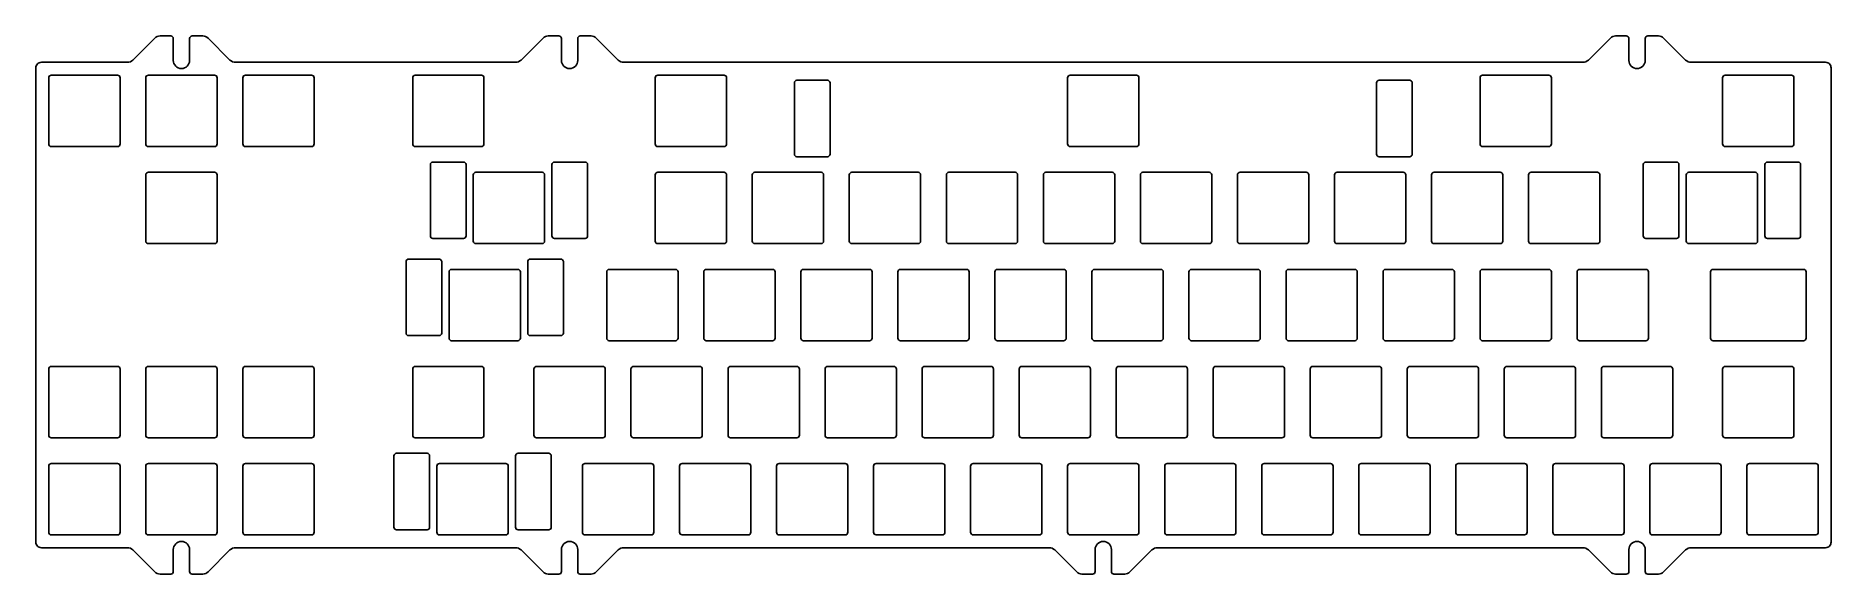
# Model space of a CAD drawing. Header units: millimetres. Extents: x -352 to 0, y -5 to 100.
import ezdxf

# ---------------------------------------------------------------- set-up
doc = ezdxf.new("R2010")
doc.units = ezdxf.units.MM
doc.layers.get('0').update_dxf_attribs({"linetype": 'CONTINUOUS'})

msp = doc.modelspace()

# ---------------------------------------------------------------- linework, layer by layer
for points in [[(-33.9, 100.42, -0.198912), (-32.88, 100), (-28.58, 95.7, 0.198912), (-27.48, 95.25), (-1.07, 95.25, -0.414214), (0, 94.17), (0, 1.08, -0.414214), (-1.07, 0), (-27.48, 0, 0.198912), (-28.58, -0.45), (-32.88, -4.75, -0.198912), (-33.9, -5.18), (-36, -5.18, -0.414214), (-36.5, -4.68), (-36.5, -0.38, 1), (-39.7, -0.38), (-39.7, -4.68, -0.414214), (-40.2, -5.18), (-42.3, -5.18, -0.198912), (-43.32, -4.75), (-47.62, -0.45, 0.198912), (-48.72, 0), (-132.26, 0, 0.198912), (-133.35, -0.45), (-137.65, -4.75, -0.198912), (-138.68, -5.18), (-140.78, -5.18, -0.414214), (-141.28, -4.68), (-141.28, -0.38, 1), (-144.48, -0.38), (-144.48, -4.68, -0.414214), (-144.98, -5.18), (-147.07, -5.18, -0.198912), (-148.1, -4.75), (-152.4, -0.45, 0.198912), (-153.49, 0), (-237.03, 0, 0.198912), (-238.13, -0.45), (-242.43, -4.75, -0.198912), (-243.45, -5.18), (-245.55, -5.18, -0.414214), (-246.05, -4.68), (-246.05, -0.38, 1), (-249.25, -0.38), (-249.25, -4.68, -0.414214), (-249.75, -5.18), (-251.85, -5.18, -0.198912), (-252.87, -4.75), (-257.17, -0.45, 0.198912), (-258.27, 0), (-313.23, 0, 0.198912), (-314.33, -0.45), (-318.63, -4.75, -0.198912), (-319.65, -5.18), (-321.75, -5.18, -0.414214), (-322.25, -4.68), (-322.25, -0.38, 1), (-325.45, -0.38), (-325.45, -4.68, -0.414214), (-325.95, -5.18), (-328.05, -5.18, -0.198912), (-329.07, -4.75), (-333.37, -0.45, 0.198912), (-334.47, 0), (-351.35, 0, -0.414214), (-352.43, 1.08), (-352.43, 94.17, -0.414214), (-351.35, 95.25), (-334.47, 95.25, 0.198912), (-333.37, 95.7), (-329.07, 100, -0.198912), (-328.05, 100.42), (-325.95, 100.42, -0.414214), (-325.45, 99.92), (-325.45, 95.62, 1), (-322.25, 95.62), (-322.25, 99.92, -0.414214), (-321.75, 100.42), (-319.65, 100.42, -0.198912), (-318.63, 100), (-314.33, 95.7, 0.198912), (-313.23, 95.25), (-258.27, 95.25, 0.198912), (-257.17, 95.7), (-252.87, 100, -0.198912), (-251.85, 100.42), (-249.75, 100.42, -0.414214), (-249.25, 99.92), (-249.25, 95.62, 1), (-246.05, 95.62), (-246.05, 99.92, -0.414214), (-245.55, 100.42), (-243.45, 100.42, -0.198912), (-242.43, 100), (-238.13, 95.7, 0.198912), (-237.03, 95.25), (-48.72, 95.25, 0.198912), (-47.62, 95.7), (-43.32, 100, -0.198912), (-42.3, 100.42), (-40.2, 100.42, -0.414214), (-39.7, 99.92), (-39.7, 95.62, 1), (-36.5, 95.62), (-36.5, 99.92, -0.414214), (-36, 100.42)], [(-336.4, 92.72, -0.414214), (-335.9, 92.22), (-335.9, 79.22, -0.414214), (-336.4, 78.72), (-349.4, 78.72, -0.414214), (-349.9, 79.22), (-349.9, 92.22, -0.414214), (-349.4, 92.72)], [(-317.35, 92.72), (-330.35, 92.72, 0.414214), (-330.85, 92.22), (-330.85, 79.22, 0.414214), (-330.35, 78.72), (-317.35, 78.72, 0.414214), (-316.85, 79.22), (-316.85, 92.22, 0.414214)], [(-298.3, 92.72, -0.414214), (-297.8, 92.22), (-297.8, 79.22, -0.414214), (-298.3, 78.72), (-311.3, 78.72, -0.414214), (-311.8, 79.22), (-311.8, 92.22, -0.414214), (-311.3, 92.72)], [(-264.96, 92.72, -0.414214), (-264.46, 92.22), (-264.46, 79.22, -0.414214), (-264.96, 78.72), (-277.96, 78.72, -0.414214), (-278.46, 79.22), (-278.46, 92.22, -0.414214), (-277.96, 92.72)], [(-230.34, 78.72, -0.414214), (-230.84, 79.22), (-230.84, 92.22, -0.414214), (-230.34, 92.72), (-217.34, 92.72, -0.414214), (-216.84, 92.22), (-216.84, 79.22, -0.414214), (-217.34, 78.72)], [(-197.03, 91.72), (-203.03, 91.72, 0.414214), (-203.53, 91.22), (-203.53, 77.22, 0.414214), (-203.03, 76.72), (-197.03, 76.72, 0.414214), (-196.53, 77.22), (-196.53, 91.22, 0.414214)], [(-136.38, 92.72, -0.414214), (-135.88, 92.22), (-135.88, 79.22, -0.414214), (-136.38, 78.72), (-149.38, 78.72, -0.414214), (-149.88, 79.22), (-149.88, 92.22, -0.414214), (-149.38, 92.72)], [(-82.73, 91.72), (-88.73, 91.72, 0.414214), (-89.23, 91.22), (-89.23, 77.22, 0.414214), (-88.73, 76.72), (-82.73, 76.72, 0.414214), (-82.23, 77.22), (-82.23, 91.22, 0.414214)], [(-68.41, 78.72), (-55.41, 78.72, 0.414214), (-54.91, 79.22), (-54.91, 92.22, 0.414214), (-55.41, 92.72), (-68.41, 92.72, 0.414214), (-68.91, 92.22), (-68.91, 79.22, 0.414214)], [(-7.29, 79.22), (-7.29, 92.22, 0.414214), (-7.79, 92.72), (-20.79, 92.72, 0.414214), (-21.29, 92.22), (-21.29, 79.22, 0.414214), (-20.79, 78.72), (-7.79, 78.72, 0.414214)], [(-274.99, 75.18, -0.414214), (-274.49, 75.67), (-268.49, 75.67, -0.414214), (-267.99, 75.18), (-267.99, 61.18, -0.414214), (-268.49, 60.67), (-274.49, 60.67, -0.414214), (-274.99, 61.18)], [(-250.62, 60.67), (-244.62, 60.67, 0.414214), (-244.12, 61.18), (-244.12, 75.18, 0.414214), (-244.62, 75.67), (-250.62, 75.67, 0.414214), (-251.12, 75.18), (-251.12, 61.18, 0.414214)], [(-36.37, 60.67, -0.414214), (-36.87, 61.18), (-36.87, 75.18, -0.414214), (-36.37, 75.67), (-30.37, 75.67, -0.414214), (-29.87, 75.18), (-29.87, 61.18, -0.414214), (-30.37, 60.67)], [(-6.49, 75.67, -0.414214), (-5.99, 75.18), (-5.99, 61.18, -0.414214), (-6.49, 60.67), (-12.49, 60.67, -0.414214), (-12.99, 61.18), (-12.99, 75.18, -0.414214), (-12.49, 75.67)], [(-317.35, 73.67), (-330.35, 73.67, 0.414214), (-330.85, 73.17), (-330.85, 60.18, 0.414214), (-330.35, 59.67), (-317.35, 59.67, 0.414214), (-316.85, 60.18), (-316.85, 73.17, 0.414214)], [(-266.06, 59.67), (-253.06, 59.67, 0.414214), (-252.56, 60.18), (-252.56, 73.17, 0.414214), (-253.06, 73.67), (-266.06, 73.67, 0.414214), (-266.56, 73.17), (-266.56, 60.18, 0.414214)], [(-216.84, 60.18, -0.414214), (-217.34, 59.67), (-230.34, 59.67, -0.414214), (-230.84, 60.18), (-230.84, 73.17, -0.414214), (-230.34, 73.67), (-217.34, 73.67, -0.414214), (-216.84, 73.17)], [(-211.79, 73.17), (-211.79, 60.18, 0.414214), (-211.29, 59.67), (-198.29, 59.67, 0.414214), (-197.79, 60.18), (-197.79, 73.17, 0.414214), (-198.29, 73.67), (-211.29, 73.67, 0.414214)], [(-192.24, 59.67, -0.414214), (-192.74, 60.18), (-192.74, 73.17, -0.414214), (-192.24, 73.67), (-179.24, 73.67, -0.414214), (-178.74, 73.17), (-178.74, 60.18, -0.414214), (-179.24, 59.67)], [(-173.19, 59.67, -0.414214), (-173.69, 60.18), (-173.69, 73.17, -0.414214), (-173.19, 73.67), (-160.19, 73.67, -0.414214), (-159.69, 73.17), (-159.69, 60.18, -0.414214), (-160.19, 59.67)], [(-140.64, 60.18), (-140.64, 73.17, 0.414214), (-141.14, 73.67), (-154.14, 73.67, 0.414214), (-154.64, 73.17), (-154.64, 60.18, 0.414214), (-154.14, 59.67), (-141.14, 59.67, 0.414214)], [(-135.09, 59.67, -0.414214), (-135.59, 60.18), (-135.59, 73.17, -0.414214), (-135.09, 73.67), (-122.09, 73.67, -0.414214), (-121.59, 73.17), (-121.59, 60.18, -0.414214), (-122.09, 59.67)], [(-103.04, 73.67, -0.414214), (-102.54, 73.17), (-102.54, 60.18, -0.414214), (-103.04, 59.67), (-116.04, 59.67, -0.414214), (-116.54, 60.18), (-116.54, 73.17, -0.414214), (-116.04, 73.67)], [(-83.99, 73.67), (-96.99, 73.67, 0.414214), (-97.49, 73.17), (-97.49, 60.18, 0.414214), (-96.99, 59.67), (-83.99, 59.67, 0.414214), (-83.49, 60.18), (-83.49, 73.17, 0.414214)], [(-77.94, 59.67, -0.414214), (-78.44, 60.18), (-78.44, 73.17, -0.414214), (-77.94, 73.67), (-64.94, 73.67, -0.414214), (-64.44, 73.17), (-64.44, 60.18, -0.414214), (-64.94, 59.67)], [(-58.89, 59.67), (-45.89, 59.67, 0.414214), (-45.39, 60.18), (-45.39, 73.17, 0.414214), (-45.89, 73.67), (-58.89, 73.67, 0.414214), (-59.39, 73.17), (-59.39, 60.18, 0.414214)], [(-28.43, 73.17, -0.414214), (-27.93, 73.67), (-14.93, 73.67, -0.414214), (-14.43, 73.17), (-14.43, 60.18, -0.414214), (-14.93, 59.67), (-27.93, 59.67, -0.414214), (-28.43, 60.18)], [(-279.76, 56.13), (-279.76, 42.12, 0.414214), (-279.26, 41.62), (-273.26, 41.62, 0.414214), (-272.76, 42.12), (-272.76, 56.13, 0.414214), (-273.26, 56.63), (-279.26, 56.63, 0.414214)], [(-249.38, 56.63), (-255.38, 56.63, 0.414214), (-255.88, 56.13), (-255.88, 42.12, 0.414214), (-255.38, 41.62), (-249.38, 41.62, 0.414214), (-248.88, 42.12), (-248.88, 56.13, 0.414214)], [(-270.82, 40.62, -0.414214), (-271.32, 41.12), (-271.32, 54.12, -0.414214), (-270.82, 54.62), (-257.82, 54.62, -0.414214), (-257.32, 54.12), (-257.32, 41.12, -0.414214), (-257.82, 40.62)], [(-240.36, 54.12), (-240.36, 41.12, 0.414214), (-239.86, 40.62), (-226.86, 40.62, 0.414214), (-226.36, 41.12), (-226.36, 54.12, 0.414214), (-226.86, 54.62), (-239.86, 54.62, 0.414214)], [(-207.81, 54.62, -0.414214), (-207.31, 54.12), (-207.31, 41.12, -0.414214), (-207.81, 40.62), (-220.81, 40.62, -0.414214), (-221.31, 41.12), (-221.31, 54.12, -0.414214), (-220.81, 54.62)], [(-188.76, 54.62, -0.414214), (-188.26, 54.12), (-188.26, 41.12, -0.414214), (-188.76, 40.62), (-201.76, 40.62, -0.414214), (-202.26, 41.12), (-202.26, 54.12, -0.414214), (-201.76, 54.62)], [(-183.21, 54.12, -0.414214), (-182.71, 54.62), (-169.71, 54.62, -0.414214), (-169.21, 54.12), (-169.21, 41.12, -0.414214), (-169.71, 40.62), (-182.71, 40.62, -0.414214), (-183.21, 41.12)], [(-163.66, 40.62), (-150.66, 40.62, 0.414214), (-150.16, 41.12), (-150.16, 54.12, 0.414214), (-150.66, 54.62), (-163.66, 54.62, 0.414214), (-164.16, 54.12), (-164.16, 41.12, 0.414214)], [(-144.61, 40.62), (-131.61, 40.62, 0.414214), (-131.11, 41.12), (-131.11, 54.12, 0.414214), (-131.61, 54.62), (-144.61, 54.62, 0.414214), (-145.11, 54.12), (-145.11, 41.12, 0.414214)], [(-125.56, 40.62), (-112.56, 40.62, 0.414214), (-112.06, 41.12), (-112.06, 54.12, 0.414214), (-112.56, 54.62), (-125.56, 54.62, 0.414214), (-126.06, 54.12), (-126.06, 41.12, 0.414214)], [(-106.51, 40.62), (-93.51, 40.62, 0.414214), (-93.01, 41.12), (-93.01, 54.12, 0.414214), (-93.51, 54.62), (-106.51, 54.62, 0.414214), (-107.01, 54.12), (-107.01, 41.12, 0.414214)], [(-87.96, 54.12), (-87.96, 41.12, 0.414214), (-87.46, 40.62), (-74.46, 40.62, 0.414214), (-73.96, 41.12), (-73.96, 54.12, 0.414214), (-74.46, 54.62), (-87.46, 54.62, 0.414214)], [(-55.41, 54.62, -0.414214), (-54.91, 54.12), (-54.91, 41.12, -0.414214), (-55.41, 40.62), (-68.41, 40.62, -0.414214), (-68.91, 41.12), (-68.91, 54.12, -0.414214), (-68.41, 54.62)], [(-35.86, 41.12, -0.414214), (-36.36, 40.62), (-49.36, 40.62, -0.414214), (-49.86, 41.12), (-49.86, 54.12, -0.414214), (-49.36, 54.62), (-36.36, 54.62, -0.414214), (-35.86, 54.12)], [(-23.67, 54.12), (-23.67, 41.12, 0.414214), (-23.17, 40.62), (-5.41, 40.62, 0.414214), (-4.91, 41.12), (-4.91, 54.12, 0.414214), (-5.41, 54.62), (-23.17, 54.62, 0.414214)], [(-336.4, 35.57, -0.414214), (-335.9, 35.07), (-335.9, 22.07, -0.414214), (-336.4, 21.57), (-349.4, 21.57, -0.414214), (-349.9, 22.07), (-349.9, 35.07, -0.414214), (-349.4, 35.57)], [(-317.35, 35.57), (-330.35, 35.57, 0.414214), (-330.85, 35.07), (-330.85, 22.07, 0.414214), (-330.35, 21.57), (-317.35, 21.57, 0.414214), (-316.85, 22.07), (-316.85, 35.07, 0.414214)], [(-311.3, 21.57), (-298.3, 21.57, 0.414214), (-297.8, 22.07), (-297.8, 35.07, 0.414214), (-298.3, 35.57), (-311.3, 35.57, 0.414214), (-311.8, 35.07), (-311.8, 22.07, 0.414214)], [(-278.46, 35.07), (-278.46, 22.07, 0.414214), (-277.96, 21.57), (-264.96, 21.57, 0.414214), (-264.46, 22.07), (-264.46, 35.07, 0.414214), (-264.96, 35.57), (-277.96, 35.57, 0.414214)], [(-240.65, 22.07, -0.414214), (-241.15, 21.57), (-254.15, 21.57, -0.414214), (-254.65, 22.07), (-254.65, 35.07, -0.414214), (-254.15, 35.57), (-241.15, 35.57, -0.414214), (-240.65, 35.07)], [(-221.6, 22.07, -0.414214), (-222.1, 21.57), (-235.1, 21.57, -0.414214), (-235.6, 22.07), (-235.6, 35.07, -0.414214), (-235.1, 35.57), (-222.1, 35.57, -0.414214), (-221.6, 35.07)], [(-216.05, 21.57, -0.414214), (-216.55, 22.07), (-216.55, 35.07, -0.414214), (-216.05, 35.57), (-203.05, 35.57, -0.414214), (-202.55, 35.07), (-202.55, 22.07, -0.414214), (-203.05, 21.57)], [(-183.5, 22.07), (-183.5, 35.07, 0.414214), (-184, 35.57), (-197, 35.57, 0.414214), (-197.5, 35.07), (-197.5, 22.07, 0.414214), (-197, 21.57), (-184, 21.57, 0.414214)], [(-178.45, 35.07), (-178.45, 22.07, 0.414214), (-177.95, 21.57), (-164.95, 21.57, 0.414214), (-164.45, 22.07), (-164.45, 35.07, 0.414214), (-164.95, 35.57), (-177.95, 35.57, 0.414214)], [(-145.9, 35.57, -0.414214), (-145.4, 35.07), (-145.4, 22.07, -0.414214), (-145.9, 21.57), (-158.9, 21.57, -0.414214), (-159.4, 22.07), (-159.4, 35.07, -0.414214), (-158.9, 35.57)], [(-126.85, 35.57), (-139.85, 35.57, 0.414214), (-140.35, 35.07), (-140.35, 22.07, 0.414214), (-139.85, 21.57), (-126.85, 21.57, 0.414214), (-126.35, 22.07), (-126.35, 35.07, 0.414214)], [(-121.3, 35.07), (-121.3, 22.07, 0.414214), (-120.8, 21.57), (-107.8, 21.57, 0.414214), (-107.3, 22.07), (-107.3, 35.07, 0.414214), (-107.8, 35.57), (-120.8, 35.57, 0.414214)], [(-102.25, 35.07, -0.414214), (-101.75, 35.57), (-88.75, 35.57, -0.414214), (-88.25, 35.07), (-88.25, 22.07, -0.414214), (-88.75, 21.57), (-101.75, 21.57, -0.414214), (-102.25, 22.07)], [(-69.2, 22.07, -0.414214), (-69.7, 21.57), (-82.7, 21.57, -0.414214), (-83.2, 22.07), (-83.2, 35.07, -0.414214), (-82.7, 35.57), (-69.7, 35.57, -0.414214), (-69.2, 35.07)], [(-50.65, 35.57), (-63.65, 35.57, 0.414214), (-64.15, 35.07), (-64.15, 22.07, 0.414214), (-63.65, 21.57), (-50.65, 21.57, 0.414214), (-50.15, 22.07), (-50.15, 35.07, 0.414214)], [(-31.6, 35.57, -0.414214), (-31.1, 35.07), (-31.1, 22.07, -0.414214), (-31.6, 21.57), (-44.6, 21.57, -0.414214), (-45.1, 22.07), (-45.1, 35.07, -0.414214), (-44.6, 35.57)], [(-7.29, 22.07), (-7.29, 35.07, 0.414214), (-7.79, 35.57), (-20.79, 35.57, 0.414214), (-21.29, 35.07), (-21.29, 22.07, 0.414214), (-20.79, 21.57), (-7.79, 21.57, 0.414214)], [(-282.14, 18.02, -0.414214), (-281.64, 18.52), (-275.64, 18.52, -0.414214), (-275.14, 18.02), (-275.14, 4.02, -0.414214), (-275.64, 3.52), (-281.64, 3.52, -0.414214), (-282.14, 4.02)], [(-258.26, 18.02), (-258.26, 4.02, 0.414214), (-257.76, 3.52), (-251.76, 3.52, 0.414214), (-251.26, 4.02), (-251.26, 18.02, 0.414214), (-251.76, 18.52), (-257.76, 18.52, 0.414214)], [(-349.4, 2.52), (-336.4, 2.52, 0.414214), (-335.9, 3.02), (-335.9, 16.02, 0.414214), (-336.4, 16.52), (-349.4, 16.52, 0.414214), (-349.9, 16.02), (-349.9, 3.02, 0.414214)], [(-317.35, 16.52), (-330.35, 16.52, 0.414214), (-330.85, 16.02), (-330.85, 3.02, 0.414214), (-330.35, 2.52), (-317.35, 2.52, 0.414214), (-316.85, 3.02), (-316.85, 16.02, 0.414214)], [(-298.3, 16.52), (-311.3, 16.52, 0.414214), (-311.8, 16.02), (-311.8, 3.02, 0.414214), (-311.3, 2.52), (-298.3, 2.52, 0.414214), (-297.8, 3.02), (-297.8, 16.02, 0.414214)], [(-273.2, 2.52), (-260.2, 2.52, 0.414214), (-259.7, 3.02), (-259.7, 16.02, 0.414214), (-260.2, 16.52), (-273.2, 16.52, 0.414214), (-273.7, 16.02), (-273.7, 3.02, 0.414214)], [(-245.13, 16.02, -0.414214), (-244.63, 16.52), (-231.62, 16.52, -0.414214), (-231.12, 16.02), (-231.12, 3.02, -0.414214), (-231.62, 2.52), (-244.63, 2.52, -0.414214), (-245.13, 3.02)], [(-212.08, 3.02, -0.414214), (-212.58, 2.52), (-225.58, 2.52, -0.414214), (-226.07, 3.02), (-226.07, 16.02, -0.414214), (-225.58, 16.52), (-212.58, 16.52, -0.414214), (-212.08, 16.02)], [(-193.53, 16.52), (-206.53, 16.52, 0.414214), (-207.03, 16.02), (-207.03, 3.02, 0.414214), (-206.53, 2.52), (-193.53, 2.52, 0.414214), (-193.03, 3.02), (-193.03, 16.02, 0.414214)], [(-174.48, 16.52), (-187.48, 16.52, 0.414214), (-187.97, 16.02), (-187.97, 3.02, 0.414214), (-187.48, 2.52), (-174.48, 2.52, 0.414214), (-173.98, 3.02), (-173.98, 16.02, 0.414214)], [(-168.43, 2.52), (-155.43, 2.52, 0.414214), (-154.93, 3.02), (-154.93, 16.02, 0.414214), (-155.43, 16.52), (-168.43, 16.52, 0.414214), (-168.93, 16.02), (-168.93, 3.02, 0.414214)], [(-149.88, 16.02), (-149.88, 3.02, 0.414214), (-149.38, 2.52), (-136.38, 2.52, 0.414214), (-135.88, 3.02), (-135.88, 16.02, 0.414214), (-136.38, 16.52), (-149.38, 16.52, 0.414214)], [(-130.33, 2.52), (-117.33, 2.52, 0.414214), (-116.83, 3.02), (-116.83, 16.02, 0.414214), (-117.33, 16.52), (-130.33, 16.52, 0.414214), (-130.83, 16.02), (-130.83, 3.02, 0.414214)], [(-111.78, 16.02), (-111.78, 3.02, 0.414214), (-111.28, 2.52), (-98.28, 2.52, 0.414214), (-97.78, 3.02), (-97.78, 16.02, 0.414214), (-98.28, 16.52), (-111.28, 16.52, 0.414214)], [(-92.23, 2.52), (-79.23, 2.52, 0.414214), (-78.72, 3.02), (-78.72, 16.02, 0.414214), (-79.23, 16.52), (-92.23, 16.52, 0.414214), (-92.73, 16.02), (-92.73, 3.02, 0.414214)], [(-59.68, 3.02), (-59.68, 16.02, 0.414214), (-60.17, 16.52), (-73.18, 16.52, 0.414214), (-73.68, 16.02), (-73.68, 3.02, 0.414214), (-73.18, 2.52), (-60.17, 2.52, 0.414214)], [(-54.13, 2.52, -0.414214), (-54.63, 3.02), (-54.63, 16.02, -0.414214), (-54.13, 16.52), (-41.12, 16.52, -0.414214), (-40.63, 16.02), (-40.63, 3.02, -0.414214), (-41.12, 2.52)], [(-22.08, 16.52), (-35.08, 16.52, 0.414214), (-35.58, 16.02), (-35.58, 3.02, 0.414214), (-35.08, 2.52), (-22.08, 2.52, 0.414214), (-21.58, 3.02), (-21.58, 16.02, 0.414214)], [(-16.02, 2.52, -0.414214), (-16.53, 3.02), (-16.53, 16.02, -0.414214), (-16.02, 16.52), (-3.02, 16.52, -0.414214), (-2.53, 16.02), (-2.53, 3.02, -0.414214), (-3.02, 2.52)]]:
    msp.add_lwpolyline(points, format="xyb", close=True)

doc.saveas('drawing.dxf')
